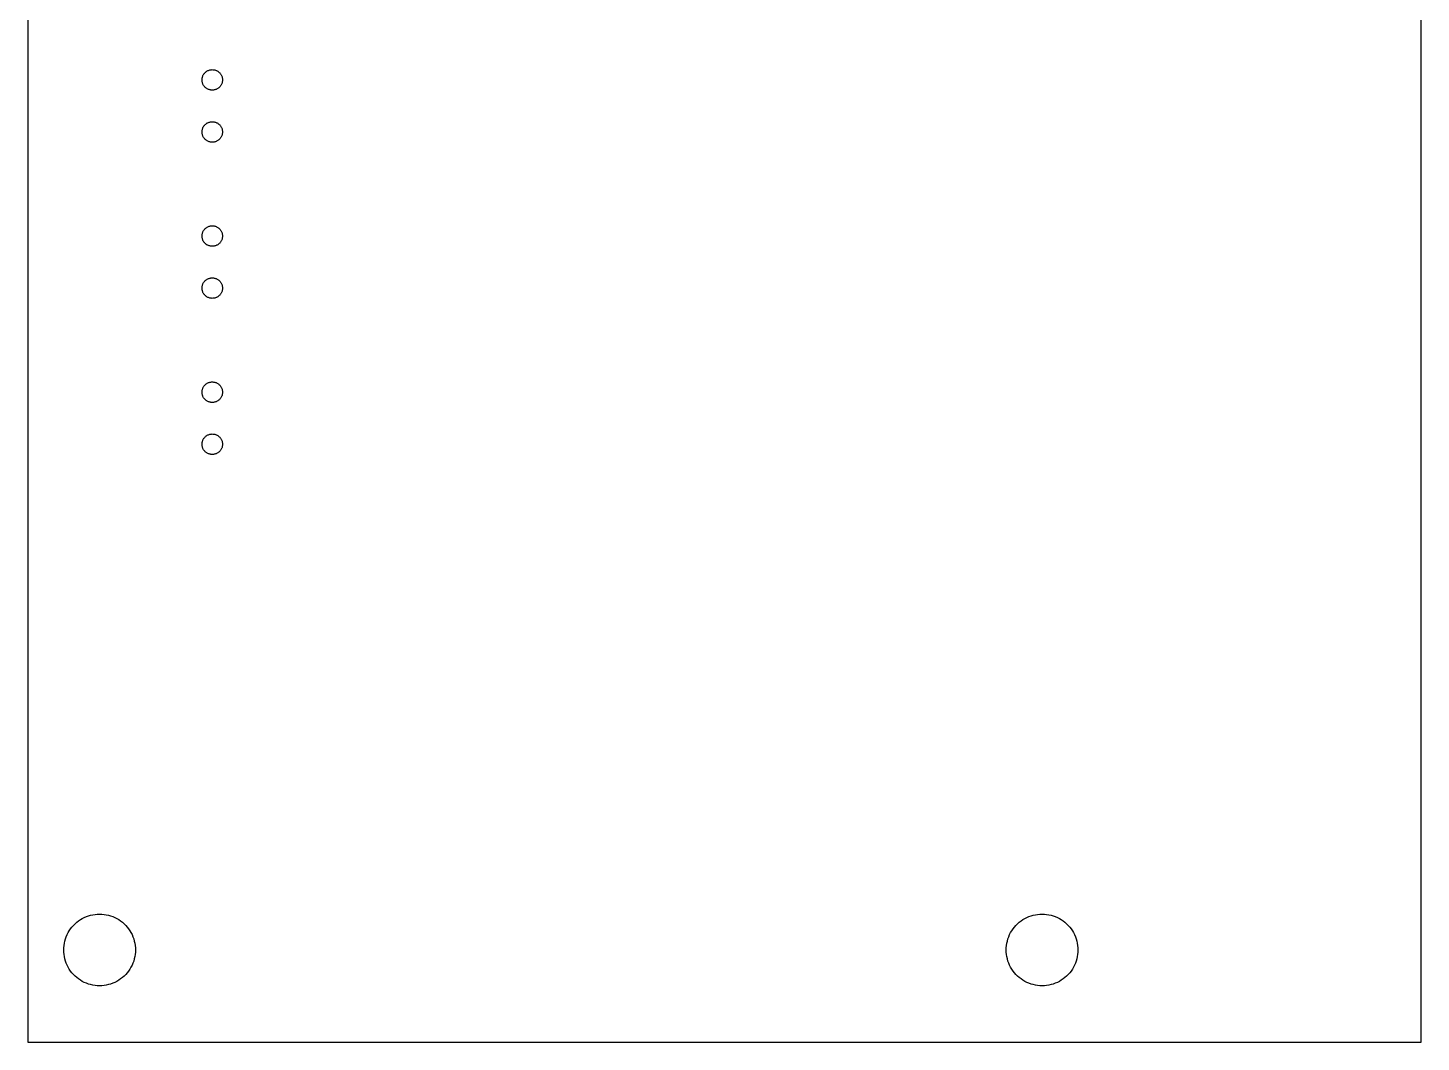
# Model space of a CAD drawing. Header units: metres. Extents: x -32.5 to 35.5, y -49.5 to 49.5.
# Drawn here: x -32.5 to 35.5, y -49.5 to 0 of the extents above; entities that cross this region are included whole.
import ezdxf

# ---------------------------------------------------------------- set-up
doc = ezdxf.new("R2010")
doc.units = ezdxf.units.M

msp = doc.modelspace()

# ---------------------------------------------------------------- linework, layer by layer
for p, q in [((-32.5, 49.5), (-32.5, -49.5)), ((35.5, -49.5), (35.5, 49.5)), ((-23.5314, -2.04099), (-23.5, -2.03999)), ((-23.5, -2.03999), (-23.4686, -2.04099)), ((-24, -2.53999), (-23.999, -2.50859)), ((-23.999, -2.57138), (-24, -2.53999)), ((-23.999, -2.50859), (-23.996, -2.47733)), ((-23.996, -2.60266), (-23.999, -2.57138)), ((-23.996, -2.47733), (-23.9911, -2.4463)), ((-23.9911, -2.63368), (-23.996, -2.60266)), ((-23.9911, -2.4463), (-23.9843, -2.41565)), ((-23.9843, -2.66434), (-23.9911, -2.63368)), ((-23.9843, -2.41565), (-23.9755, -2.38548)), ((-23.9755, -2.6945), (-23.9843, -2.66434)), ((-23.9755, -2.38548), (-23.9649, -2.35593)), ((-23.9649, -2.72406), (-23.9755, -2.6945)), ((-23.9649, -2.35593), (-23.9524, -2.3271)), ((-23.9524, -2.3271), (-23.9381, -2.29912)), ((-23.9381, -2.29912), (-23.9221, -2.27208)), ((-23.9221, -2.27208), (-23.9045, -2.24609)), ((-23.9045, -2.24609), (-23.8853, -2.22128)), ((-23.8853, -2.22128), (-23.8645, -2.19772)), ((-23.8645, -2.19772), (-23.8423, -2.17551)), ((-23.8423, -2.17551), (-23.8187, -2.15474)), ((-23.8187, -2.15474), (-23.7939, -2.13548)), ((-23.7939, -2.13548), (-23.7679, -2.11783)), ((-23.7679, -2.11783), (-23.7409, -2.10184)), ((-23.7409, -2.10184), (-23.7129, -2.08759)), ((-23.7129, -2.08759), (-23.6841, -2.0751)), ((-23.6841, -2.0751), (-23.6545, -2.06447)), ((-23.6545, -2.06447), (-23.6243, -2.05569)), ((-23.6243, -2.05569), (-23.5937, -2.04884)), ((-23.5937, -2.04884), (-23.5627, -2.04393)), ((-23.5627, -2.04393), (-23.5314, -2.04099)), ((-23.4686, -2.04099), (-23.4373, -2.04393)), ((-23.4373, -2.04393), (-23.4063, -2.04884)), ((-23.4063, -2.04884), (-23.3757, -2.05569)), ((-23.3757, -2.05569), (-23.3455, -2.06447)), ((-23.3455, -2.06447), (-23.3159, -2.0751)), ((-23.3159, -2.0751), (-23.2871, -2.08759)), ((-23.2871, -2.08759), (-23.2591, -2.10184)), ((-23.2591, -2.10184), (-23.2321, -2.11783)), ((-23.2321, -2.11783), (-23.2061, -2.13548)), ((-23.2061, -2.13548), (-23.1813, -2.15474)), ((-23.1813, -2.15474), (-23.1577, -2.17551)), ((-23.1577, -2.17551), (-23.1355, -2.19772)), ((-23.1355, -2.19772), (-23.1147, -2.22128)), ((-23.1147, -2.22128), (-23.0955, -2.24609)), ((-23.0955, -2.24609), (-23.0778, -2.27208)), ((-23.0778, -2.27208), (-23.0618, -2.29912)), ((-23.0618, -2.29912), (-23.0476, -2.3271)), ((-23.0476, -2.3271), (-23.0351, -2.35593)), ((-23.0351, -2.35593), (-23.0245, -2.38548)), ((-23.0245, -2.6945), (-23.0351, -2.72406)), ((-23.0245, -2.38548), (-23.0157, -2.41565)), ((-23.0157, -2.66434), (-23.0245, -2.6945)), ((-23.0157, -2.41565), (-23.0089, -2.4463)), ((-23.0089, -2.63368), (-23.0157, -2.66434)), ((-23.0089, -2.4463), (-23.0039, -2.47733)), ((-23.0039, -2.60266), (-23.0089, -2.63368)), ((-23.0039, -2.47733), (-23.001, -2.50859)), ((-23.001, -2.57138), (-23.0039, -2.60266)), ((-23.001, -2.50859), (-23, -2.53999)), ((-23, -2.53999), (-23.001, -2.57138)), ((-23.9524, -2.75288), (-23.9649, -2.72406)), ((-23.9381, -2.78087), (-23.9524, -2.75288)), ((-23.9221, -2.80791), (-23.9381, -2.78087)), ((-23.9045, -2.83388), (-23.9221, -2.80791)), ((-23.8853, -2.8587), (-23.9045, -2.83388)), ((-23.8645, -2.88226), (-23.8853, -2.8587)), ((-23.8423, -2.90448), (-23.8645, -2.88226)), ((-23.8187, -2.92525), (-23.8423, -2.90448)), ((-23.7939, -2.9445), (-23.8187, -2.92525)), ((-23.7679, -2.96216), (-23.7939, -2.9445)), ((-23.7409, -2.97815), (-23.7679, -2.96216)), ((-23.7129, -2.9924), (-23.7409, -2.97815)), ((-23.6841, -3.00488), (-23.7129, -2.9924)), ((-23.6545, -3.01552), (-23.6841, -3.00488)), ((-23.6243, -3.02428), (-23.6545, -3.01552)), ((-23.5937, -3.03114), (-23.6243, -3.02428)), ((-23.5627, -3.03606), (-23.5937, -3.03114)), ((-23.5314, -3.039), (-23.5627, -3.03606)), ((-23.5, -3.03999), (-23.5314, -3.039)), ((-23.4686, -3.039), (-23.5, -3.03999)), ((-23.4373, -3.03606), (-23.4686, -3.039)), ((-23.4063, -3.03114), (-23.4373, -3.03606)), ((-23.3757, -3.02428), (-23.4063, -3.03114)), ((-23.3455, -3.01552), (-23.3757, -3.02428)), ((-23.3159, -3.00488), (-23.3455, -3.01552)), ((-23.2871, -2.9924), (-23.3159, -3.00488)), ((-23.2591, -2.97815), (-23.2871, -2.9924)), ((-23.2321, -2.96216), (-23.2591, -2.97815)), ((-23.2061, -2.9445), (-23.2321, -2.96216)), ((-23.1813, -2.92525), (-23.2061, -2.9445)), ((-23.1577, -2.90448), (-23.1813, -2.92525)), ((-23.1355, -2.88226), (-23.1577, -2.90448)), ((-23.1147, -2.8587), (-23.1355, -2.88226)), ((-23.0955, -2.83388), (-23.1147, -2.8587)), ((-23.0778, -2.80791), (-23.0955, -2.83388)), ((-23.0618, -2.78087), (-23.0778, -2.80791)), ((-23.0476, -2.75288), (-23.0618, -2.78087)), ((-23.0351, -2.72406), (-23.0476, -2.75288)), ((-23.8853, -4.76128), (-23.8645, -4.73772)), ((-23.8645, -4.73772), (-23.8423, -4.71552)), ((-23.8423, -4.71552), (-23.8187, -4.69473)), ((-23.8187, -4.69473), (-23.7939, -4.67549)), ((-23.7939, -4.67549), (-23.7679, -4.65782)), ((-23.7679, -4.65782), (-23.7409, -4.64185)), ((-23.7409, -4.64185), (-23.7129, -4.62758)), ((-23.7129, -4.62758), (-23.6841, -4.6151)), ((-23.6841, -4.6151), (-23.6545, -4.60446)), ((-23.6545, -4.60446), (-23.6243, -4.5957)), ((-23.6243, -4.5957), (-23.5937, -4.58885)), ((-23.5937, -4.58885), (-23.5627, -4.58394)), ((-23.5627, -4.58394), (-23.5314, -4.58098)), ((-23.5314, -4.58098), (-23.5, -4.57999)), ((-23.5, -4.57999), (-23.4686, -4.58098)), ((-23.4686, -4.58098), (-23.4373, -4.58394)), ((-23.4373, -4.58394), (-23.4063, -4.58885)), ((-23.4063, -4.58885), (-23.3757, -4.5957)), ((-23.3757, -4.5957), (-23.3455, -4.60446)), ((-23.3455, -4.60446), (-23.3159, -4.6151)), ((-23.3159, -4.6151), (-23.2871, -4.62758)), ((-23.2871, -4.62758), (-23.2591, -4.64185)), ((-23.2591, -4.64185), (-23.2321, -4.65782)), ((-23.2321, -4.65782), (-23.2061, -4.67549)), ((-23.2061, -4.67549), (-23.1813, -4.69473)), ((-23.1813, -4.69473), (-23.1577, -4.71552)), ((-23.1577, -4.71552), (-23.1355, -4.73772)), ((-23.1355, -4.73772), (-23.1147, -4.76128)), ((-24, -5.07999), (-23.999, -5.0486)), ((-23.999, -5.11139), (-24, -5.07999)), ((-23.999, -5.0486), (-23.996, -5.01732)), ((-23.996, -5.14265), (-23.999, -5.11139)), ((-23.996, -5.01732), (-23.9911, -4.9863)), ((-23.9911, -5.17368), (-23.996, -5.14265)), ((-23.9911, -4.9863), (-23.9843, -4.95564)), ((-23.9843, -5.20433), (-23.9911, -5.17368)), ((-23.9843, -4.95564), (-23.9755, -4.92549)), ((-23.9755, -5.2345), (-23.9843, -5.20433)), ((-23.9755, -4.92549), (-23.9649, -4.89594)), ((-23.9649, -5.26405), (-23.9755, -5.2345)), ((-23.9649, -4.89594), (-23.9524, -4.8671)), ((-23.9524, -5.29288), (-23.9649, -5.26405)), ((-23.9524, -4.8671), (-23.9381, -4.83911)), ((-23.9381, -5.32086), (-23.9524, -5.29288)), ((-23.9381, -4.83911), (-23.9221, -4.81207)), ((-23.9221, -5.3479), (-23.9381, -5.32086)), ((-23.9221, -4.81207), (-23.9045, -4.7861)), ((-23.9045, -5.37389), (-23.9221, -5.3479)), ((-23.9045, -4.7861), (-23.8853, -4.76128)), ((-23.8853, -5.3987), (-23.9045, -5.37389)), ((-23.8645, -5.42227), (-23.8853, -5.3987)), ((-23.8423, -5.44447), (-23.8645, -5.42227)), ((-23.1355, -5.42227), (-23.1577, -5.44447)), ((-23.1147, -5.3987), (-23.1355, -5.42227)), ((-23.1147, -4.76128), (-23.0955, -4.7861)), ((-23.0955, -5.37389), (-23.1147, -5.3987)), ((-23.0955, -4.7861), (-23.0778, -4.81207)), ((-23.0778, -5.3479), (-23.0955, -5.37389)), ((-23.0778, -4.81207), (-23.0618, -4.83911)), ((-23.0618, -5.32086), (-23.0778, -5.3479)), ((-23.0618, -4.83911), (-23.0476, -4.8671)), ((-23.0476, -5.29288), (-23.0618, -5.32086)), ((-23.0476, -4.8671), (-23.0351, -4.89594)), ((-23.0351, -5.26405), (-23.0476, -5.29288)), ((-23.0351, -4.89594), (-23.0245, -4.92549)), ((-23.0245, -5.2345), (-23.0351, -5.26405)), ((-23.0245, -4.92549), (-23.0157, -4.95564)), ((-23.0157, -5.20433), (-23.0245, -5.2345)), ((-23.0157, -4.95564), (-23.0089, -4.9863)), ((-23.0089, -5.17368), (-23.0157, -5.20433)), ((-23.0089, -4.9863), (-23.0039, -5.01732)), ((-23.0039, -5.14265), (-23.0089, -5.17368)), ((-23.0039, -5.01732), (-23.001, -5.0486)), ((-23.001, -5.11139), (-23.0039, -5.14265)), ((-23.001, -5.0486), (-23, -5.07999)), ((-23, -5.07999), (-23.001, -5.11139)), ((-23.8187, -5.46526), (-23.8423, -5.44447)), ((-23.7939, -5.4845), (-23.8187, -5.46526)), ((-23.7679, -5.50215), (-23.7939, -5.4845)), ((-23.7409, -5.51814), (-23.7679, -5.50215)), ((-23.7129, -5.53241), (-23.7409, -5.51814)), ((-23.6841, -5.54488), (-23.7129, -5.53241)), ((-23.6545, -5.55553), (-23.6841, -5.54488)), ((-23.6243, -5.56429), (-23.6545, -5.55553)), ((-23.5937, -5.57114), (-23.6243, -5.56429)), ((-23.5627, -5.57605), (-23.5937, -5.57114)), ((-23.5314, -5.57901), (-23.5627, -5.57605)), ((-23.5, -5.57999), (-23.5314, -5.57901)), ((-23.4686, -5.57901), (-23.5, -5.57999)), ((-23.4373, -5.57605), (-23.4686, -5.57901)), ((-23.4063, -5.57114), (-23.4373, -5.57605)), ((-23.3757, -5.56429), (-23.4063, -5.57114)), ((-23.3455, -5.55553), (-23.3757, -5.56429)), ((-23.3159, -5.54488), (-23.3455, -5.55553)), ((-23.2871, -5.53241), (-23.3159, -5.54488)), ((-23.2591, -5.51814), (-23.2871, -5.53241)), ((-23.2321, -5.50215), (-23.2591, -5.51814)), ((-23.2061, -5.4845), (-23.2321, -5.50215)), ((-23.1813, -5.46526), (-23.2061, -5.4845)), ((-23.1577, -5.44447), (-23.1813, -5.46526)), ((-24, -10.16), (-23.999, -10.1286)), ((-23.999, -10.1914), (-24, -10.16)), ((-23.999, -10.1286), (-23.996, -10.0973)), ((-23.996, -10.2227), (-23.999, -10.1914)), ((-23.996, -10.0973), (-23.9911, -10.0663)), ((-23.9911, -10.0663), (-23.9843, -10.0356)), ((-23.9843, -10.0356), (-23.9755, -10.0055)), ((-23.9755, -10.0055), (-23.9649, -9.97594)), ((-23.9649, -9.97594), (-23.9524, -9.9471)), ((-23.9524, -9.9471), (-23.9381, -9.91911)), ((-23.9381, -9.91911), (-23.9221, -9.89207)), ((-23.9221, -9.89207), (-23.9045, -9.8661)), ((-23.9045, -9.8661), (-23.8853, -9.84128)), ((-23.8853, -9.84128), (-23.8645, -9.81772)), ((-23.8645, -9.81772), (-23.8423, -9.7955)), ((-23.8423, -9.7955), (-23.8187, -9.77473)), ((-23.8187, -9.77473), (-23.7939, -9.75548)), ((-23.7939, -9.75548), (-23.7679, -9.73782)), ((-23.7679, -9.73782), (-23.7409, -9.72183)), ((-23.7409, -9.72183), (-23.7129, -9.70758)), ((-23.7129, -9.70758), (-23.6841, -9.6951)), ((-23.6841, -9.6951), (-23.6545, -9.68446)), ((-23.6545, -9.68446), (-23.6243, -9.6757)), ((-23.6243, -9.6757), (-23.5937, -9.66885)), ((-23.5937, -9.66885), (-23.5627, -9.66394)), ((-23.5627, -9.66394), (-23.5314, -9.66098)), ((-23.5314, -9.66098), (-23.5, -9.65999)), ((-23.5, -9.65999), (-23.4686, -9.66098)), ((-23.4686, -9.66098), (-23.4373, -9.66394)), ((-23.4373, -9.66394), (-23.4063, -9.66885)), ((-23.4063, -9.66885), (-23.3757, -9.6757)), ((-23.3757, -9.6757), (-23.3455, -9.68446)), ((-23.3455, -9.68446), (-23.3159, -9.6951)), ((-23.3159, -9.6951), (-23.2871, -9.70758)), ((-23.2871, -9.70758), (-23.2591, -9.72183)), ((-23.2591, -9.72183), (-23.2321, -9.73782)), ((-23.2321, -9.73782), (-23.2061, -9.75548)), ((-23.2061, -9.75548), (-23.1813, -9.77473)), ((-23.1813, -9.77473), (-23.1577, -9.7955)), ((-23.1577, -9.7955), (-23.1355, -9.81772)), ((-23.1355, -9.81772), (-23.1147, -9.84128)), ((-23.1147, -9.84128), (-23.0955, -9.8661)), ((-23.0955, -9.8661), (-23.0778, -9.89207)), ((-23.0778, -9.89207), (-23.0618, -9.91911)), ((-23.0618, -9.91911), (-23.0476, -9.9471)), ((-23.0476, -9.9471), (-23.0351, -9.97594)), ((-23.0351, -9.97594), (-23.0245, -10.0055)), ((-23.0245, -10.0055), (-23.0157, -10.0356)), ((-23.0157, -10.0356), (-23.0089, -10.0663)), ((-23.0089, -10.0663), (-23.0039, -10.0973)), ((-23.0039, -10.0973), (-23.001, -10.1286)), ((-23.001, -10.1914), (-23.0039, -10.2227)), ((-23.001, -10.1286), (-23, -10.16)), ((-23, -10.16), (-23.001, -10.1914)), ((-23.9911, -10.2537), (-23.996, -10.2227)), ((-23.9843, -10.2843), (-23.9911, -10.2537)), ((-23.9755, -10.3145), (-23.9843, -10.2843)), ((-23.9649, -10.3441), (-23.9755, -10.3145)), ((-23.9524, -10.3729), (-23.9649, -10.3441)), ((-23.9381, -10.4009), (-23.9524, -10.3729)), ((-23.9221, -10.4279), (-23.9381, -10.4009)), ((-23.9045, -10.4539), (-23.9221, -10.4279)), ((-23.8853, -10.4787), (-23.9045, -10.4539)), ((-23.8645, -10.5023), (-23.8853, -10.4787)), ((-23.8423, -10.5245), (-23.8645, -10.5023)), ((-23.8187, -10.5452), (-23.8423, -10.5245)), ((-23.7939, -10.5645), (-23.8187, -10.5452)), ((-23.7679, -10.5822), (-23.7939, -10.5645)), ((-23.7409, -10.5981), (-23.7679, -10.5822)), ((-23.7129, -10.6124), (-23.7409, -10.5981)), ((-23.6841, -10.6249), (-23.7129, -10.6124)), ((-23.6545, -10.6355), (-23.6841, -10.6249)), ((-23.6243, -10.6443), (-23.6545, -10.6355)), ((-23.5937, -10.6511), (-23.6243, -10.6443)), ((-23.5627, -10.6561), (-23.5937, -10.6511)), ((-23.5314, -10.659), (-23.5627, -10.6561)), ((-23.5, -10.66), (-23.5314, -10.659)), ((-23.4686, -10.659), (-23.5, -10.66)), ((-23.4373, -10.6561), (-23.4686, -10.659)), ((-23.4063, -10.6511), (-23.4373, -10.6561)), ((-23.3757, -10.6443), (-23.4063, -10.6511)), ((-23.3455, -10.6355), (-23.3757, -10.6443)), ((-23.3159, -10.6249), (-23.3455, -10.6355)), ((-23.2871, -10.6124), (-23.3159, -10.6249)), ((-23.2591, -10.5981), (-23.2871, -10.6124)), ((-23.2321, -10.5822), (-23.2591, -10.5981)), ((-23.2061, -10.5645), (-23.2321, -10.5822)), ((-23.1813, -10.5452), (-23.2061, -10.5645)), ((-23.1577, -10.5245), (-23.1813, -10.5452)), ((-23.1355, -10.5023), (-23.1577, -10.5245)), ((-23.1147, -10.4787), (-23.1355, -10.5023)), ((-23.0955, -10.4539), (-23.1147, -10.4787)), ((-23.0778, -10.4279), (-23.0955, -10.4539)), ((-23.0618, -10.4009), (-23.0778, -10.4279)), ((-23.0476, -10.3729), (-23.0618, -10.4009)), ((-23.0351, -10.3441), (-23.0476, -10.3729)), ((-23.0245, -10.3145), (-23.0351, -10.3441)), ((-23.0157, -10.2843), (-23.0245, -10.3145)), ((-23.0089, -10.2537), (-23.0157, -10.2843)), ((-23.0039, -10.2227), (-23.0089, -10.2537)), ((-23.7129, -12.2476), (-23.6841, -12.2351)), ((-23.6841, -12.2351), (-23.6545, -12.2245)), ((-23.6545, -12.2245), (-23.6243, -12.2157)), ((-23.6243, -12.2157), (-23.5937, -12.2088)), ((-23.5937, -12.2088), (-23.5627, -12.2039)), ((-23.5627, -12.2039), (-23.5314, -12.201)), ((-23.5314, -12.201), (-23.5, -12.2)), ((-23.5, -12.2), (-23.4686, -12.201)), ((-23.4686, -12.201), (-23.4373, -12.2039)), ((-23.4373, -12.2039), (-23.4063, -12.2088)), ((-23.4063, -12.2088), (-23.3757, -12.2157)), ((-23.3757, -12.2157), (-23.3455, -12.2245)), ((-23.3455, -12.2245), (-23.3159, -12.2351)), ((-23.3159, -12.2351), (-23.2871, -12.2476)), ((-24, -12.7), (-23.999, -12.6686)), ((-23.999, -12.7314), (-24, -12.7)), ((-23.999, -12.6686), (-23.996, -12.6373)), ((-23.996, -12.7627), (-23.999, -12.7314)), ((-23.996, -12.6373), (-23.9911, -12.6063)), ((-23.9911, -12.7937), (-23.996, -12.7627)), ((-23.9911, -12.6063), (-23.9843, -12.5757)), ((-23.9843, -12.8243), (-23.9911, -12.7937)), ((-23.9843, -12.5757), (-23.9755, -12.5455)), ((-23.9755, -12.8545), (-23.9843, -12.8243)), ((-23.9755, -12.5455), (-23.9649, -12.5159)), ((-23.9649, -12.884), (-23.9755, -12.8545)), ((-23.9649, -12.5159), (-23.9524, -12.4871)), ((-23.9524, -12.9129), (-23.9649, -12.884)), ((-23.9524, -12.4871), (-23.9381, -12.4591)), ((-23.9381, -12.9409), (-23.9524, -12.9129)), ((-23.9381, -12.4591), (-23.9221, -12.4321)), ((-23.9221, -12.4321), (-23.9045, -12.4061)), ((-23.9045, -12.4061), (-23.8853, -12.3813)), ((-23.8853, -12.3813), (-23.8645, -12.3577)), ((-23.8645, -12.3577), (-23.8423, -12.3355)), ((-23.8423, -12.3355), (-23.8187, -12.3147)), ((-23.8187, -12.3147), (-23.7939, -12.2955)), ((-23.7939, -12.2955), (-23.7679, -12.2778)), ((-23.7679, -12.2778), (-23.7409, -12.2618)), ((-23.7409, -12.2618), (-23.7129, -12.2476)), ((-23.2871, -12.2476), (-23.2591, -12.2618)), ((-23.2591, -12.2618), (-23.2321, -12.2778)), ((-23.2321, -12.2778), (-23.2061, -12.2955)), ((-23.2061, -12.2955), (-23.1813, -12.3147)), ((-23.1813, -12.3147), (-23.1577, -12.3355)), ((-23.1577, -12.3355), (-23.1355, -12.3577)), ((-23.1355, -12.3577), (-23.1147, -12.3813)), ((-23.1147, -12.3813), (-23.0955, -12.4061)), ((-23.0955, -12.4061), (-23.0778, -12.4321)), ((-23.0778, -12.4321), (-23.0618, -12.4591)), ((-23.0618, -12.4591), (-23.0476, -12.4871)), ((-23.0476, -12.9129), (-23.0618, -12.9409)), ((-23.0476, -12.4871), (-23.0351, -12.5159)), ((-23.0351, -12.884), (-23.0476, -12.9129)), ((-23.0351, -12.5159), (-23.0245, -12.5455)), ((-23.0245, -12.8545), (-23.0351, -12.884)), ((-23.0245, -12.5455), (-23.0157, -12.5757)), ((-23.0157, -12.8243), (-23.0245, -12.8545)), ((-23.0157, -12.5757), (-23.0089, -12.6063)), ((-23.0089, -12.7937), (-23.0157, -12.8243)), ((-23.0089, -12.6063), (-23.0039, -12.6373)), ((-23.0039, -12.7627), (-23.0089, -12.7937)), ((-23.0039, -12.6373), (-23.001, -12.6686)), ((-23.001, -12.7314), (-23.0039, -12.7627)), ((-23.001, -12.6686), (-23, -12.7)), ((-23, -12.7), (-23.001, -12.7314)), ((-23.9221, -12.9679), (-23.9381, -12.9409)), ((-23.9045, -12.9939), (-23.9221, -12.9679)), ((-23.8853, -13.0187), (-23.9045, -12.9939)), ((-23.8645, -13.0423), (-23.8853, -13.0187)), ((-23.8423, -13.0645), (-23.8645, -13.0423)), ((-23.8187, -13.0853), (-23.8423, -13.0645)), ((-23.7939, -13.1045), (-23.8187, -13.0853)), ((-23.7679, -13.1222), (-23.7939, -13.1045)), ((-23.7409, -13.1382), (-23.7679, -13.1222)), ((-23.7129, -13.1524), (-23.7409, -13.1382)), ((-23.6841, -13.1649), (-23.7129, -13.1524)), ((-23.6545, -13.1755), (-23.6841, -13.1649)), ((-23.6243, -13.1843), (-23.6545, -13.1755)), ((-23.5937, -13.1911), (-23.6243, -13.1843)), ((-23.5627, -13.196), (-23.5937, -13.1911)), ((-23.5314, -13.199), (-23.5627, -13.196)), ((-23.5, -13.2), (-23.5314, -13.199)), ((-23.4686, -13.199), (-23.5, -13.2)), ((-23.4373, -13.196), (-23.4686, -13.199)), ((-23.4063, -13.1911), (-23.4373, -13.196)), ((-23.3757, -13.1843), (-23.4063, -13.1911)), ((-23.3455, -13.1755), (-23.3757, -13.1843)), ((-23.3159, -13.1649), (-23.3455, -13.1755)), ((-23.2871, -13.1524), (-23.3159, -13.1649)), ((-23.2591, -13.1382), (-23.2871, -13.1524)), ((-23.2321, -13.1222), (-23.2591, -13.1382)), ((-23.2061, -13.1045), (-23.2321, -13.1222)), ((-23.1813, -13.0853), (-23.2061, -13.1045)), ((-23.1577, -13.0645), (-23.1813, -13.0853)), ((-23.1355, -13.0423), (-23.1577, -13.0645)), ((-23.1147, -13.0187), (-23.1355, -13.0423)), ((-23.0955, -12.9939), (-23.1147, -13.0187)), ((-23.0778, -12.9679), (-23.0955, -12.9939)), ((-23.0618, -12.9409), (-23.0778, -12.9679)), ((-23.9911, -17.6863), (-23.9843, -17.6557)), ((-23.9843, -17.6557), (-23.9755, -17.6255)), ((-23.9755, -17.6255), (-23.9649, -17.5959)), ((-23.9649, -17.5959), (-23.9524, -17.5671)), ((-23.9524, -17.5671), (-23.9381, -17.5391)), ((-23.9381, -17.5391), (-23.9221, -17.5121)), ((-23.9221, -17.5121), (-23.9045, -17.4861)), ((-23.9045, -17.4861), (-23.8853, -17.4613)), ((-23.8853, -17.4613), (-23.8645, -17.4377)), ((-23.8645, -17.4377), (-23.8423, -17.4155)), ((-23.8423, -17.4155), (-23.8187, -17.3947)), ((-23.8187, -17.3947), (-23.7939, -17.3755)), ((-23.7939, -17.3755), (-23.7679, -17.3578)), ((-23.7679, -17.3578), (-23.7409, -17.3418)), ((-23.7409, -17.3418), (-23.7129, -17.3276)), ((-23.7129, -17.3276), (-23.6841, -17.3151)), ((-23.6841, -17.3151), (-23.6545, -17.3045)), ((-23.6545, -17.3045), (-23.6243, -17.2957)), ((-23.6243, -17.2957), (-23.5937, -17.2888)), ((-23.5937, -17.2888), (-23.5627, -17.2839)), ((-23.5627, -17.2839), (-23.5314, -17.281)), ((-23.5314, -17.281), (-23.5, -17.28)), ((-23.5, -17.28), (-23.4686, -17.281)), ((-23.4686, -17.281), (-23.4373, -17.2839)), ((-23.4373, -17.2839), (-23.4063, -17.2888)), ((-23.4063, -17.2888), (-23.3757, -17.2957)), ((-23.3757, -17.2957), (-23.3455, -17.3045)), ((-23.3455, -17.3045), (-23.3159, -17.3151)), ((-23.3159, -17.3151), (-23.2871, -17.3276)), ((-23.2871, -17.3276), (-23.2591, -17.3418)), ((-23.2591, -17.3418), (-23.2321, -17.3578)), ((-23.2321, -17.3578), (-23.2061, -17.3755)), ((-23.2061, -17.3755), (-23.1813, -17.3947)), ((-23.1813, -17.3947), (-23.1577, -17.4155)), ((-23.1577, -17.4155), (-23.1355, -17.4377)), ((-23.1355, -17.4377), (-23.1147, -17.4613)), ((-23.1147, -17.4613), (-23.0955, -17.4861)), ((-23.0955, -17.4861), (-23.0778, -17.5121)), ((-23.0778, -17.5121), (-23.0618, -17.5391)), ((-23.0618, -17.5391), (-23.0476, -17.5671)), ((-23.0476, -17.5671), (-23.0351, -17.5959)), ((-23.0351, -17.5959), (-23.0245, -17.6255)), ((-23.0245, -17.6255), (-23.0157, -17.6557)), ((-23.0157, -17.6557), (-23.0089, -17.6863)), ((-24, -17.78), (-23.999, -17.7486)), ((-23.999, -17.8114), (-24, -17.78)), ((-23.999, -17.7486), (-23.996, -17.7173)), ((-23.996, -17.8427), (-23.999, -17.8114)), ((-23.996, -17.7173), (-23.9911, -17.6863)), ((-23.9911, -17.8737), (-23.996, -17.8427)), ((-23.9843, -17.9043), (-23.9911, -17.8737)), ((-23.9755, -17.9345), (-23.9843, -17.9043)), ((-23.9649, -17.9641), (-23.9755, -17.9345)), ((-23.9524, -17.9929), (-23.9649, -17.9641)), ((-23.9381, -18.0209), (-23.9524, -17.9929)), ((-23.9221, -18.0479), (-23.9381, -18.0209)), ((-23.9045, -18.0739), (-23.9221, -18.0479)), ((-23.8853, -18.0987), (-23.9045, -18.0739)), ((-23.8645, -18.1223), (-23.8853, -18.0987)), ((-23.8423, -18.1445), (-23.8645, -18.1223)), ((-23.8187, -18.1653), (-23.8423, -18.1445)), ((-23.7939, -18.1845), (-23.8187, -18.1653)), ((-23.7679, -18.2022), (-23.7939, -18.1845)), ((-23.7409, -18.2181), (-23.7679, -18.2022)), ((-23.7129, -18.2324), (-23.7409, -18.2181)), ((-23.6841, -18.2449), (-23.7129, -18.2324)), ((-23.6545, -18.2555), (-23.6841, -18.2449)), ((-23.6243, -18.2643), (-23.6545, -18.2555)), ((-23.5937, -18.2711), (-23.6243, -18.2643)), ((-23.5627, -18.276), (-23.5937, -18.2711)), ((-23.5314, -18.279), (-23.5627, -18.276)), ((-23.5, -18.28), (-23.5314, -18.279)), ((-23.4686, -18.279), (-23.5, -18.28)), ((-23.4373, -18.276), (-23.4686, -18.279)), ((-23.4063, -18.2711), (-23.4373, -18.276)), ((-23.3757, -18.2643), (-23.4063, -18.2711)), ((-23.3455, -18.2555), (-23.3757, -18.2643)), ((-23.3159, -18.2449), (-23.3455, -18.2555)), ((-23.2871, -18.2324), (-23.3159, -18.2449)), ((-23.2591, -18.2181), (-23.2871, -18.2324)), ((-23.2321, -18.2022), (-23.2591, -18.2181)), ((-23.2061, -18.1845), (-23.2321, -18.2022)), ((-23.1813, -18.1653), (-23.2061, -18.1845)), ((-23.1577, -18.1445), (-23.1813, -18.1653)), ((-23.1355, -18.1223), (-23.1577, -18.1445)), ((-23.1147, -18.0987), (-23.1355, -18.1223)), ((-23.0955, -18.0739), (-23.1147, -18.0987)), ((-23.0778, -18.0479), (-23.0955, -18.0739)), ((-23.0618, -18.0209), (-23.0778, -18.0479)), ((-23.0476, -17.9929), (-23.0618, -18.0209)), ((-23.0351, -17.9641), (-23.0476, -17.9929)), ((-23.0245, -17.9345), (-23.0351, -17.9641)), ((-23.0157, -17.9043), (-23.0245, -17.9345)), ((-23.0089, -17.8737), (-23.0157, -17.9043)), ((-23.0089, -17.6863), (-23.0039, -17.7173)), ((-23.0039, -17.8427), (-23.0089, -17.8737)), ((-23.0039, -17.7173), (-23.001, -17.7486)), ((-23.001, -17.8114), (-23.0039, -17.8427)), ((-23.001, -17.7486), (-23, -17.78)), ((-23, -17.78), (-23.001, -17.8114)), ((-24, -20.32), (-23.999, -20.2886)), ((-23.999, -20.3514), (-24, -20.32)), ((-23.999, -20.2886), (-23.996, -20.2573)), ((-23.996, -20.3827), (-23.999, -20.3514)), ((-23.996, -20.2573), (-23.9911, -20.2263)), ((-23.9911, -20.4137), (-23.996, -20.3827)), ((-23.9911, -20.2263), (-23.9843, -20.1956)), ((-23.9843, -20.1956), (-23.9755, -20.1655)), ((-23.9755, -20.1655), (-23.9649, -20.1359)), ((-23.9649, -20.1359), (-23.9524, -20.1071)), ((-23.9524, -20.1071), (-23.9381, -20.0791)), ((-23.9381, -20.0791), (-23.9221, -20.0521)), ((-23.9221, -20.0521), (-23.9045, -20.0261)), ((-23.9045, -20.0261), (-23.8853, -20.0013)), ((-23.8853, -20.0013), (-23.8645, -19.9777)), ((-23.8645, -19.9777), (-23.8423, -19.9555)), ((-23.8423, -19.9555), (-23.8187, -19.9347)), ((-23.8187, -19.9347), (-23.7939, -19.9155)), ((-23.7939, -19.9155), (-23.7679, -19.8978)), ((-23.7679, -19.8978), (-23.7409, -19.8818)), ((-23.7409, -19.8818), (-23.7129, -19.8676)), ((-23.7129, -19.8676), (-23.6841, -19.8551)), ((-23.6841, -19.8551), (-23.6545, -19.8445)), ((-23.6545, -19.8445), (-23.6243, -19.8357)), ((-23.6243, -19.8357), (-23.5937, -19.8288)), ((-23.5937, -19.8288), (-23.5627, -19.8239)), ((-23.5627, -19.8239), (-23.5314, -19.821)), ((-23.5314, -19.821), (-23.5, -19.82)), ((-23.5, -19.82), (-23.4686, -19.821)), ((-23.4686, -19.821), (-23.4373, -19.8239)), ((-23.4373, -19.8239), (-23.4063, -19.8288)), ((-23.4063, -19.8288), (-23.3757, -19.8357)), ((-23.3757, -19.8357), (-23.3455, -19.8445)), ((-23.3455, -19.8445), (-23.3159, -19.8551)), ((-23.3159, -19.8551), (-23.2871, -19.8676)), ((-23.2871, -19.8676), (-23.2591, -19.8818)), ((-23.2591, -19.8818), (-23.2321, -19.8978)), ((-23.2321, -19.8978), (-23.2061, -19.9155)), ((-23.2061, -19.9155), (-23.1813, -19.9347)), ((-23.1813, -19.9347), (-23.1577, -19.9555)), ((-23.1577, -19.9555), (-23.1355, -19.9777)), ((-23.1355, -19.9777), (-23.1147, -20.0013)), ((-23.1147, -20.0013), (-23.0955, -20.0261)), ((-23.0955, -20.0261), (-23.0778, -20.0521)), ((-23.0778, -20.0521), (-23.0618, -20.0791)), ((-23.0618, -20.0791), (-23.0476, -20.1071)), ((-23.0476, -20.1071), (-23.0351, -20.1359)), ((-23.0351, -20.1359), (-23.0245, -20.1655)), ((-23.0245, -20.1655), (-23.0157, -20.1956)), ((-23.0157, -20.1956), (-23.0089, -20.2263)), ((-23.0089, -20.2263), (-23.0039, -20.2573)), ((-23.0039, -20.3827), (-23.0089, -20.4137)), ((-23.0039, -20.2573), (-23.001, -20.2886)), ((-23.001, -20.3514), (-23.0039, -20.3827)), ((-23.001, -20.2886), (-23, -20.32)), ((-23, -20.32), (-23.001, -20.3514)), ((-23.9843, -20.4443), (-23.9911, -20.4137)), ((-23.9755, -20.4745), (-23.9843, -20.4443)), ((-23.9649, -20.5041), (-23.9755, -20.4745)), ((-23.9524, -20.5329), (-23.9649, -20.5041)), ((-23.9381, -20.5609), (-23.9524, -20.5329)), ((-23.9221, -20.5879), (-23.9381, -20.5609)), ((-23.9045, -20.6139), (-23.9221, -20.5879)), ((-23.8853, -20.6387), (-23.9045, -20.6139)), ((-23.8645, -20.6623), (-23.8853, -20.6387)), ((-23.8423, -20.6845), (-23.8645, -20.6623)), ((-23.8187, -20.7052), (-23.8423, -20.6845)), ((-23.7939, -20.7245), (-23.8187, -20.7052)), ((-23.7679, -20.7422), (-23.7939, -20.7245)), ((-23.7409, -20.7581), (-23.7679, -20.7422)), ((-23.7129, -20.7724), (-23.7409, -20.7581)), ((-23.6841, -20.7849), (-23.7129, -20.7724)), ((-23.6545, -20.7955), (-23.6841, -20.7849)), ((-23.6243, -20.8043), (-23.6545, -20.7955)), ((-23.5937, -20.8111), (-23.6243, -20.8043)), ((-23.5627, -20.8161), (-23.5937, -20.8111)), ((-23.5314, -20.819), (-23.5627, -20.8161)), ((-23.5, -20.82), (-23.5314, -20.819)), ((-23.4686, -20.819), (-23.5, -20.82)), ((-23.4373, -20.8161), (-23.4686, -20.819)), ((-23.4063, -20.8111), (-23.4373, -20.8161)), ((-23.3757, -20.8043), (-23.4063, -20.8111)), ((-23.3455, -20.7955), (-23.3757, -20.8043)), ((-23.3159, -20.7849), (-23.3455, -20.7955)), ((-23.2871, -20.7724), (-23.3159, -20.7849)), ((-23.2591, -20.7581), (-23.2871, -20.7724)), ((-23.2321, -20.7422), (-23.2591, -20.7581)), ((-23.2061, -20.7245), (-23.2321, -20.7422)), ((-23.1813, -20.7052), (-23.2061, -20.7245)), ((-23.1577, -20.6845), (-23.1813, -20.7052)), ((-23.1355, -20.6623), (-23.1577, -20.6845)), ((-23.1147, -20.6387), (-23.1355, -20.6623)), ((-23.0955, -20.6139), (-23.1147, -20.6387)), ((-23.0778, -20.5879), (-23.0955, -20.6139)), ((-23.0618, -20.5609), (-23.0778, -20.5879)), ((-23.0476, -20.5329), (-23.0618, -20.5609)), ((-23.0351, -20.5041), (-23.0476, -20.5329)), ((-23.0245, -20.4745), (-23.0351, -20.5041)), ((-23.0157, -20.4443), (-23.0245, -20.4745)), ((-23.0089, -20.4137), (-23.0157, -20.4443)), ((-29.9377, -43.5224), (-29.8431, -43.4665)), ((-29.8431, -43.4665), (-29.7451, -43.4165)), ((-29.7451, -43.4165), (-29.6442, -43.3729)), ((-29.6442, -43.3729), (-29.5408, -43.3356)), ((-29.5408, -43.3356), (-29.4352, -43.305)), ((-29.4352, -43.305), (-29.3279, -43.281)), ((-29.3279, -43.281), (-29.2193, -43.2638)), ((-29.2193, -43.2638), (-29.1099, -43.2534)), ((-29.1099, -43.2534), (-29, -43.25)), ((-29, -43.25), (-28.8901, -43.2534)), ((-28.8901, -43.2534), (-28.7807, -43.2638)), ((-28.7807, -43.2638), (-28.6721, -43.281)), ((-28.6721, -43.281), (-28.5648, -43.305)), ((-28.5648, -43.305), (-28.4592, -43.3356)), ((-28.4592, -43.3356), (-28.3558, -43.3729)), ((-28.3558, -43.3729), (-28.2549, -43.4165)), ((-28.2549, -43.4165), (-28.1569, -43.4665)), ((-28.1569, -43.4665), (-28.0623, -43.5224)), ((16.0623, -43.5224), (16.1569, -43.4665)), ((16.1569, -43.4665), (16.2549, -43.4165)), ((16.2549, -43.4165), (16.3558, -43.3729)), ((16.3558, -43.3729), (16.4592, -43.3356)), ((16.4592, -43.3356), (16.5648, -43.305)), ((16.5648, -43.305), (16.6721, -43.281)), ((16.6721, -43.281), (16.7807, -43.2638)), ((16.7807, -43.2638), (16.8901, -43.2534)), ((16.8901, -43.2534), (17, -43.25)), ((17, -43.25), (17.1099, -43.2534)), ((17.1099, -43.2534), (17.2193, -43.2638)), ((17.2193, -43.2638), (17.3279, -43.281)), ((17.3279, -43.281), (17.4352, -43.305)), ((17.4352, -43.305), (17.5408, -43.3356)), ((17.5408, -43.3356), (17.6442, -43.3729)), ((17.6442, -43.3729), (17.7451, -43.4165)), ((17.7451, -43.4165), (17.8431, -43.4665)), ((17.8431, -43.4665), (17.9377, -43.5224)), ((-30.5834, -44.2549), (-30.5335, -44.1569)), ((-30.5335, -44.1569), (-30.4776, -44.0623)), ((-30.4776, -44.0623), (-30.4158, -43.9714)), ((-30.4158, -43.9714), (-30.3484, -43.8845)), ((-30.3484, -43.8845), (-30.2757, -43.802)), ((-30.2757, -43.802), (-30.198, -43.7243)), ((-30.198, -43.7243), (-30.1155, -43.6516)), ((-30.1155, -43.6516), (-30.0286, -43.5842)), ((-30.0286, -43.5842), (-29.9377, -43.5224)), ((-28.0623, -43.5224), (-27.9714, -43.5842)), ((-27.9714, -43.5842), (-27.8845, -43.6516)), ((-27.8845, -43.6516), (-27.802, -43.7243)), ((-27.802, -43.7243), (-27.7243, -43.802)), ((-27.7243, -43.802), (-27.6516, -43.8845)), ((-27.6516, -43.8845), (-27.5842, -43.9714)), ((-27.5842, -43.9714), (-27.5224, -44.0623)), ((-27.5224, -44.0623), (-27.4665, -44.1569)), ((-27.4665, -44.1569), (-27.4165, -44.2549)), ((15.4165, -44.2549), (15.4665, -44.1569)), ((15.4665, -44.1569), (15.5224, -44.0623)), ((15.5224, -44.0623), (15.5842, -43.9714)), ((15.5842, -43.9714), (15.6516, -43.8845)), ((15.6516, -43.8845), (15.7243, -43.802)), ((15.7243, -43.802), (15.802, -43.7243)), ((15.802, -43.7243), (15.8845, -43.6516)), ((15.8845, -43.6516), (15.9714, -43.5842)), ((15.9714, -43.5842), (16.0623, -43.5224)), ((17.9377, -43.5224), (18.0286, -43.5842)), ((18.0286, -43.5842), (18.1155, -43.6516)), ((18.1155, -43.6516), (18.198, -43.7243)), ((18.198, -43.7243), (18.2757, -43.802)), ((18.2757, -43.802), (18.3484, -43.8845)), ((18.3484, -43.8845), (18.4158, -43.9714)), ((18.4158, -43.9714), (18.4776, -44.0623)), ((18.4776, -44.0623), (18.5335, -44.1569)), ((18.5335, -44.1569), (18.5834, -44.2549)), ((-30.7465, -44.8901), (-30.7362, -44.7807)), ((-30.7362, -44.7807), (-30.719, -44.6721)), ((-30.719, -44.6721), (-30.695, -44.5648)), ((-30.695, -44.5648), (-30.6643, -44.4592)), ((-30.6643, -44.4592), (-30.6271, -44.3558)), ((-30.6271, -44.3558), (-30.5834, -44.2549)), ((-27.4165, -44.2549), (-27.3729, -44.3558)), ((-27.3729, -44.3558), (-27.3356, -44.4592)), ((-27.3356, -44.4592), (-27.305, -44.5648)), ((-27.305, -44.5648), (-27.281, -44.6721)), ((-27.281, -44.6721), (-27.2638, -44.7807)), ((-27.2638, -44.7807), (-27.2534, -44.8901)), ((15.2534, -44.8901), (15.2638, -44.7807)), ((15.2638, -44.7807), (15.281, -44.6721)), ((15.281, -44.6721), (15.305, -44.5648)), ((15.305, -44.5648), (15.3356, -44.4592)), ((15.3356, -44.4592), (15.3729, -44.3558)), ((15.3729, -44.3558), (15.4165, -44.2549)), ((18.5834, -44.2549), (18.6271, -44.3558)), ((18.6271, -44.3558), (18.6643, -44.4592)), ((18.6643, -44.4592), (18.695, -44.5648)), ((18.695, -44.5648), (18.719, -44.6721)), ((18.719, -44.6721), (18.7362, -44.7807)), ((18.7362, -44.7807), (18.7465, -44.8901)), ((-30.75, -45), (-30.7465, -44.8901)), ((-30.7465, -45.1099), (-30.75, -45)), ((-30.7362, -45.2193), (-30.7465, -45.1099)), ((-30.719, -45.3279), (-30.7362, -45.2193)), ((-30.695, -45.4352), (-30.719, -45.3279)), ((-30.6643, -45.5408), (-30.695, -45.4352)), ((-30.6271, -45.6442), (-30.6643, -45.5408)), ((-27.3356, -45.5408), (-27.3729, -45.6442)), ((-27.305, -45.4352), (-27.3356, -45.5408)), ((-27.281, -45.3279), (-27.305, -45.4352)), ((-27.2638, -45.2193), (-27.281, -45.3279)), ((-27.2534, -45.1099), (-27.2638, -45.2193)), ((-27.2534, -44.8901), (-27.25, -45)), ((-27.25, -45), (-27.2534, -45.1099)), ((15.25, -45), (15.2534, -44.8901)), ((15.2534, -45.1099), (15.25, -45)), ((15.2638, -45.2193), (15.2534, -45.1099)), ((15.281, -45.3279), (15.2638, -45.2193)), ((15.305, -45.4352), (15.281, -45.3279)), ((15.3356, -45.5408), (15.305, -45.4352)), ((15.3729, -45.6442), (15.3356, -45.5408)), ((18.6643, -45.5408), (18.6271, -45.6442)), ((18.695, -45.4352), (18.6643, -45.5408)), ((18.719, -45.3279), (18.695, -45.4352)), ((18.7362, -45.2193), (18.719, -45.3279)), ((18.7465, -45.1099), (18.7362, -45.2193)), ((18.7465, -44.8901), (18.75, -45)), ((18.75, -45), (18.7465, -45.1099)), ((-30.5834, -45.7451), (-30.6271, -45.6442)), ((-30.5335, -45.8431), (-30.5834, -45.7451)), ((-30.4776, -45.9377), (-30.5335, -45.8431)), ((-30.4158, -46.0286), (-30.4776, -45.9377)), ((-30.3484, -46.1155), (-30.4158, -46.0286)), ((-30.2757, -46.198), (-30.3484, -46.1155)), ((-30.198, -46.2757), (-30.2757, -46.198)), ((-27.7243, -46.198), (-27.802, -46.2757)), ((-27.6516, -46.1155), (-27.7243, -46.198)), ((-27.5842, -46.0286), (-27.6516, -46.1155)), ((-27.5224, -45.9377), (-27.5842, -46.0286)), ((-27.4665, -45.8431), (-27.5224, -45.9377)), ((-27.4165, -45.7451), (-27.4665, -45.8431)), ((-27.3729, -45.6442), (-27.4165, -45.7451)), ((15.4165, -45.7451), (15.3729, -45.6442)), ((15.4665, -45.8431), (15.4165, -45.7451)), ((15.5224, -45.9377), (15.4665, -45.8431)), ((15.5842, -46.0286), (15.5224, -45.9377)), ((15.6516, -46.1155), (15.5842, -46.0286)), ((15.7243, -46.198), (15.6516, -46.1155)), ((15.802, -46.2757), (15.7243, -46.198)), ((18.2757, -46.198), (18.198, -46.2757)), ((18.3484, -46.1155), (18.2757, -46.198)), ((18.4158, -46.0286), (18.3484, -46.1155)), ((18.4776, -45.9377), (18.4158, -46.0286)), ((18.5335, -45.8431), (18.4776, -45.9377)), ((18.5834, -45.7451), (18.5335, -45.8431)), ((18.6271, -45.6442), (18.5834, -45.7451)), ((-30.1155, -46.3484), (-30.198, -46.2757)), ((-30.0286, -46.4158), (-30.1155, -46.3484)), ((-29.9377, -46.4776), (-30.0286, -46.4158)), ((-29.8431, -46.5335), (-29.9377, -46.4776)), ((-29.7451, -46.5834), (-29.8431, -46.5335)), ((-29.6442, -46.6271), (-29.7451, -46.5834)), ((-29.5408, -46.6643), (-29.6442, -46.6271)), ((-29.4352, -46.695), (-29.5408, -46.6643)), ((-29.3279, -46.719), (-29.4352, -46.695)), ((-29.2193, -46.7362), (-29.3279, -46.719)), ((-29.1099, -46.7465), (-29.2193, -46.7362)), ((-29, -46.75), (-29.1099, -46.7465)), ((-28.8901, -46.7465), (-29, -46.75)), ((-28.7807, -46.7362), (-28.8901, -46.7465)), ((-28.6721, -46.719), (-28.7807, -46.7362)), ((-28.5648, -46.695), (-28.6721, -46.719)), ((-28.4592, -46.6643), (-28.5648, -46.695)), ((-28.3558, -46.6271), (-28.4592, -46.6643)), ((-28.2549, -46.5834), (-28.3558, -46.6271)), ((-28.1569, -46.5335), (-28.2549, -46.5834)), ((-28.0623, -46.4776), (-28.1569, -46.5335)), ((-27.9714, -46.4158), (-28.0623, -46.4776)), ((-27.8845, -46.3484), (-27.9714, -46.4158)), ((-27.802, -46.2757), (-27.8845, -46.3484)), ((15.8845, -46.3484), (15.802, -46.2757)), ((15.9714, -46.4158), (15.8845, -46.3484)), ((16.0623, -46.4776), (15.9714, -46.4158)), ((16.1569, -46.5335), (16.0623, -46.4776)), ((16.2549, -46.5834), (16.1569, -46.5335)), ((16.3558, -46.6271), (16.2549, -46.5834)), ((16.4592, -46.6643), (16.3558, -46.6271)), ((16.5648, -46.695), (16.4592, -46.6643)), ((16.6721, -46.719), (16.5648, -46.695)), ((16.7807, -46.7362), (16.6721, -46.719)), ((16.8901, -46.7465), (16.7807, -46.7362)), ((17, -46.75), (16.8901, -46.7465)), ((17.1099, -46.7465), (17, -46.75)), ((17.2193, -46.7362), (17.1099, -46.7465)), ((17.3279, -46.719), (17.2193, -46.7362)), ((17.4352, -46.695), (17.3279, -46.719)), ((17.5408, -46.6643), (17.4352, -46.695)), ((17.6442, -46.6271), (17.5408, -46.6643)), ((17.7451, -46.5834), (17.6442, -46.6271)), ((17.8431, -46.5335), (17.7451, -46.5834)), ((17.9377, -46.4776), (17.8431, -46.5335)), ((18.0286, -46.4158), (17.9377, -46.4776)), ((18.1155, -46.3484), (18.0286, -46.4158)), ((18.198, -46.2757), (18.1155, -46.3484)), ((-32.5, -49.5), (35.5, -49.5))]:
    msp.add_line(p, q)

doc.saveas('drawing.dxf')
